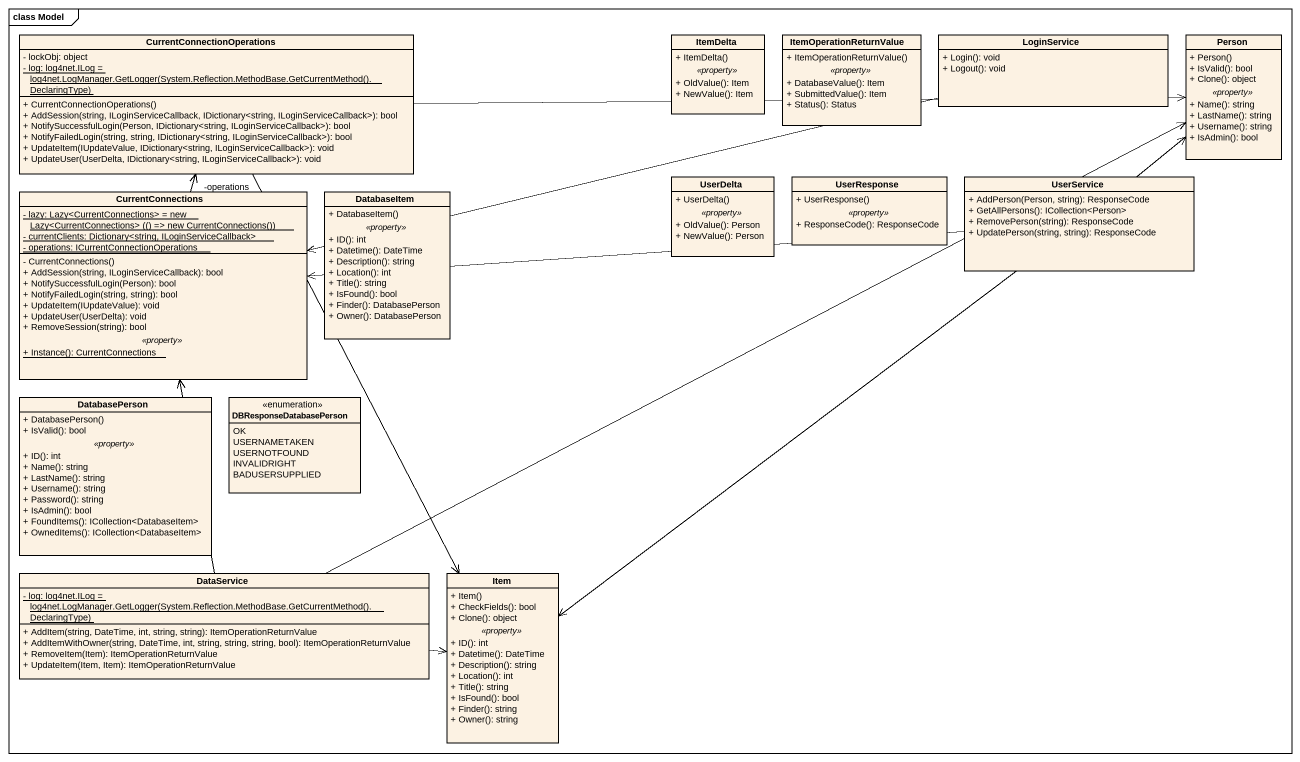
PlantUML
@startuml
mainframe class Model
hide circle
hide empty members
skinparam classAttributeIconSize 0
class CurrentConnectionOperations {
  - lockObj: object
  {static} {field} - log: log4net.ILog = log4net.LogManager.GetLogger(System.Reflection.MethodBase.GetCurrentMethod().DeclaringType)
  + CurrentConnectionOperations()
  + AddSession(string, ILoginServiceCallback, IDictionary<string, ILoginServiceCallback>): bool
  + NotifySuccessfulLogin(Person, IDictionary<string, ILoginServiceCallback>): bool
  + NotifyFailedLogin(string, string, IDictionary<string, ILoginServiceCallback>): bool
  + UpdateItem(IUpdateValue, IDictionary<string, ILoginServiceCallback>): void
  + UpdateUser(UserDelta, IDictionary<string, ILoginServiceCallback>): void
}
class ItemDelta {
  + ItemDelta()
  .. <<property>> ..
  + OldValue(): Item
  + NewValue(): Item
}
class ItemOperationReturnValue {
  + ItemOperationReturnValue()
  .. <<property>> ..
  + DatabaseValue(): Item
  + SubmittedValue(): Item
  + Status(): Status
}
class LoginService {
  + Login(): void
  + Logout(): void
}
class "Person" as Person_ {
  + Person()
  + IsValid(): bool
  + Clone(): object
  .. <<property>> ..
  + Name(): string
  + LastName(): string
  + Username(): string
  + IsAdmin(): bool
}
class CurrentConnections {
  {static} {field} - lazy: Lazy<CurrentConnections> = new Lazy<CurrentConnections> (() => new CurrentConnections())
  {static} - currentClients: Dictionary<string, ILoginServiceCallback>
  {static} - operations: ICurrentConnectionOperations
  --
  - CurrentConnections()
  + AddSession(string, ILoginServiceCallback): bool
  + NotifySuccessfulLogin(Person): bool
  + NotifyFailedLogin(string, string): bool
  + UpdateItem(IUpdateValue): void
  + UpdateUser(UserDelta): void
  + RemoveSession(string): bool
  .. <<property>> ..
  {static} + Instance(): CurrentConnections
}
class DatabaseItem {
  + DatabaseItem()
  .. <<property>> ..
  + ID(): int
  + Datetime(): DateTime
  + Description(): string
  + Location(): int
  + Title(): string
  + IsFound(): bool
  + Finder(): DatabasePerson
  + Owner(): DatabasePerson
}
class UserDelta {
  + UserDelta()
  .. <<property>> ..
  + OldValue(): Person
  + NewValue(): Person
}
class UserResponse {
  + UserResponse()
  .. <<property>> ..
  + ResponseCode(): ResponseCode
}
class UserService {
  + AddPerson(Person, string): ResponseCode
  + GetAllPersons(): ICollection<Person>
  + RemovePerson(string): ResponseCode
  + UpdatePerson(string, string): ResponseCode
}
class DatabasePerson {
  + DatabasePerson()
  + IsValid(): bool
  .. <<property>> ..
  + ID(): int
  + Name(): string
  + LastName(): string
  + Username(): string
  + Password(): string
  + IsAdmin(): bool
  + FoundItems(): ICollection<DatabaseItem>
  + OwnedItems(): ICollection<DatabaseItem>
}
enum DBResponseDatabasePerson {
  OK
  USERNAMETAKEN
  USERNOTFOUND
  INVALIDRIGHT
  BADUSERSUPPLIED
}
class DataService {
  {static} {field} - log: log4net.ILog = log4net.LogManager.GetLogger(System.Reflection.MethodBase.GetCurrentMethod().DeclaringType)
  + AddItem(string, DateTime, int, string, string): ItemOperationReturnValue
  + AddItemWithOwner(string, DateTime, int, string, string, string, bool): ItemOperationReturnValue
  + RemoveItem(Item): ItemOperationReturnValue
  + UpdateItem(Item, Item): ItemOperationReturnValue
}
class Item {
  + Item()
  + CheckFields(): bool
  + Clone(): object
  .. <<property>> ..
  + ID(): int
  + Datetime(): DateTime
  + Description(): string
  + Location(): int
  + Title(): string
  + IsFound(): bool
  + Finder(): string
  + Owner(): string
}
CurrentConnectionOperations -right-> Person_
CurrentConnectionOperations --> Item
LoginService -left-> CurrentConnections
CurrentConnections -up-> "-operations" CurrentConnectionOperations
UserService -up-> Person_
UserService -left-> CurrentConnections
UserService --> Item
DataService -right-> Person_
DataService -up-> CurrentConnections
DataService -right-> Item
@enduml
